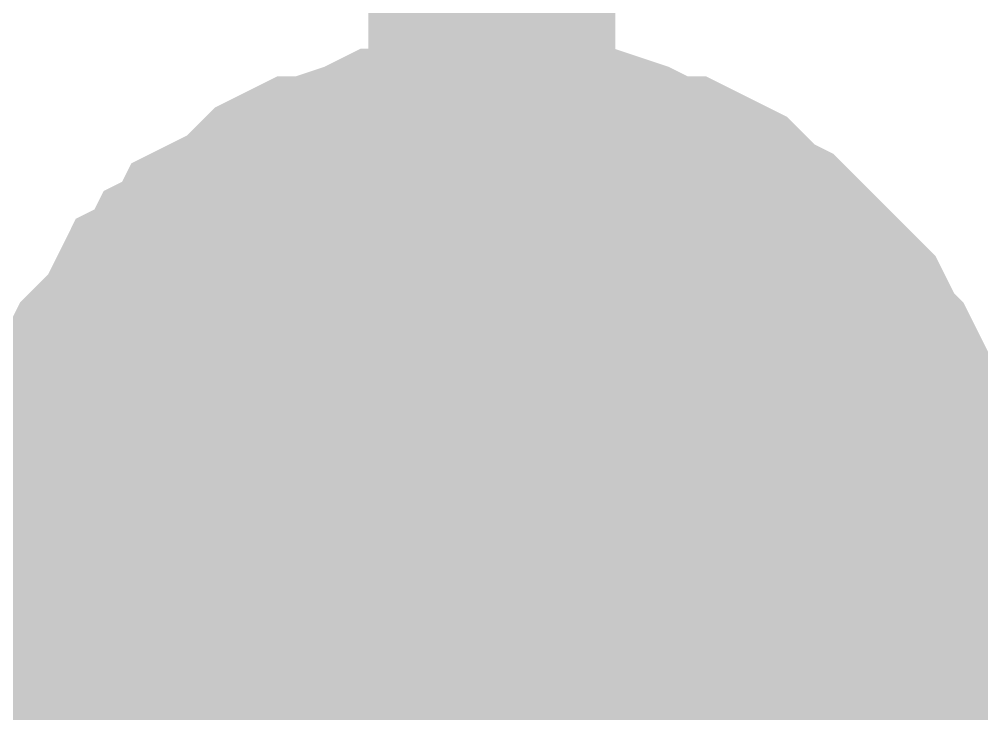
# Model space of a CAD drawing. Header units: inches. Extents: x 0 to 22.3, y 0 to 15.7.
# Drawn here: x 6.67034 to 6.71632, y 9.83569 to 9.86886 of the extents above; entities that cross this region are included whole.
import ezdxf

# ---------------------------------------------------------------- set-up
doc = ezdxf.new("R2010")
doc.units = ezdxf.units.IN
doc.header["$MEASUREMENT"] = 0
doc.layers.add('Sheet', color=255, linetype='Continuous')

msp = doc.modelspace()

# ---------------------------------------------------------------- linework, layer by layer
at = {"layer": 'Sheet'}
for points in [[(6.692917, 10.23594, 0.0118, 0.0118, 0), (6.692917, 9.842114, 0.0118, 0.0118, 0), (7.086775, 9.842114, 0.0118, 0.0118, 0), (7.086775, 10.23594, 0.0118, 0.0118, 0)], [(6.673026, 9.842114, 0.0118, 0.0118, 0), (6.673026, 9.842998, 0.0118, 0.0118, 0), (6.673026, 9.844324, 0.0118, 0.0118, 0), (6.673468, 9.845208, 0.0118, 0.0118, 0), (6.673468, 9.846092, 0.0118, 0.0118, 0), (6.673468, 9.846976, 0.0118, 0.0118, 0), (6.67391, 9.84786, 0.0118, 0.0118, 0), (6.674352, 9.849186, 0.0118, 0.0118, 0), (6.674794, 9.85007, 0.0118, 0.0118, 0), (6.674794, 9.850954, 0.0118, 0.0118, 0), (6.675236, 9.851838, 0.0118, 0.0118, 0), (6.675678, 9.85228, 0.0118, 0.0118, 0), (6.676562, 9.853164, 0.0118, 0.0118, 0), (6.677004, 9.854048, 0.0118, 0.0118, 0), (6.677446, 9.854932, 0.0118, 0.0118, 0), (6.67833, 9.855374, 0.0118, 0.0118, 0), (6.678772, 9.856258, 0.0118, 0.0118, 0), (6.679656, 9.8567, 0.0118, 0.0118, 0), (6.680098, 9.857584, 0.0118, 0.0118, 0), (6.680982, 9.858026, 0.0118, 0.0118, 0), (6.681866, 9.858468, 0.0118, 0.0118, 0), (6.682751, 9.859352, 0.0118, 0.0118, 0), (6.683193, 9.859794, 0.0118, 0.0118, 0), (6.684077, 9.860236, 0.0118, 0.0118, 0), (6.684961, 9.860236, 0.0118, 0.0118, 0), (6.685845, 9.860678, 0.0118, 0.0118, 0), (6.687171, 9.86112, 0.0118, 0.0118, 0), (6.688055, 9.861562, 0.0118, 0.0118, 0), (6.688939, 9.861562, 0.0118, 0.0118, 0), (6.689823, 9.861562, 0.0118, 0.0118, 0), (6.690707, 9.862005, 0.0118, 0.0118, 0), (6.692033, 9.862005, 0.0118, 0.0118, 0), (6.692917, 9.862005, 0.0118, 0.0118, 0)], [(6.673026, 9.842114, 0.0118, 0.0118, 0), (6.673026, 9.842998, 0.0118, 0.0118, 0), (6.673026, 9.844324, 0.0118, 0.0118, 0), (6.673468, 9.845208, 0.0118, 0.0118, 0), (6.673468, 9.846092, 0.0118, 0.0118, 0), (6.673468, 9.846976, 0.0118, 0.0118, 0), (6.67391, 9.84786, 0.0118, 0.0118, 0), (6.674352, 9.849186, 0.0118, 0.0118, 0), (6.674794, 9.85007, 0.0118, 0.0118, 0), (6.674794, 9.850954, 0.0118, 0.0118, 0), (6.675236, 9.851838, 0.0118, 0.0118, 0), (6.675678, 9.85228, 0.0118, 0.0118, 0), (6.676562, 9.853164, 0.0118, 0.0118, 0), (6.677004, 9.854048, 0.0118, 0.0118, 0), (6.677446, 9.854932, 0.0118, 0.0118, 0), (6.67833, 9.855374, 0.0118, 0.0118, 0), (6.678772, 9.856258, 0.0118, 0.0118, 0), (6.679656, 9.8567, 0.0118, 0.0118, 0), (6.680098, 9.857584, 0.0118, 0.0118, 0), (6.680982, 9.858026, 0.0118, 0.0118, 0), (6.681866, 9.858468, 0.0118, 0.0118, 0), (6.682751, 9.859352, 0.0118, 0.0118, 0), (6.683193, 9.859794, 0.0118, 0.0118, 0), (6.684077, 9.860236, 0.0118, 0.0118, 0), (6.684961, 9.860236, 0.0118, 0.0118, 0), (6.685845, 9.860678, 0.0118, 0.0118, 0), (6.687171, 9.86112, 0.0118, 0.0118, 0), (6.688055, 9.861562, 0.0118, 0.0118, 0), (6.688939, 9.861562, 0.0118, 0.0118, 0), (6.689823, 9.861562, 0.0118, 0.0118, 0), (6.690707, 9.862005, 0.0118, 0.0118, 0), (6.692033, 9.862005, 0.0118, 0.0118, 0), (6.692917, 9.862005, 0.0118, 0.0118, 0)], [(6.673026, 9.842114, 0.0118, 0.0118, 0), (6.673026, 9.842998, 0.0118, 0.0118, 0), (6.673026, 9.844324, 0.0118, 0.0118, 0), (6.673468, 9.845208, 0.0118, 0.0118, 0), (6.673468, 9.846092, 0.0118, 0.0118, 0), (6.673468, 9.846976, 0.0118, 0.0118, 0), (6.67391, 9.84786, 0.0118, 0.0118, 0), (6.674352, 9.849186, 0.0118, 0.0118, 0), (6.674794, 9.85007, 0.0118, 0.0118, 0), (6.674794, 9.850954, 0.0118, 0.0118, 0), (6.675236, 9.851838, 0.0118, 0.0118, 0), (6.675678, 9.85228, 0.0118, 0.0118, 0), (6.676562, 9.853164, 0.0118, 0.0118, 0), (6.677004, 9.854048, 0.0118, 0.0118, 0), (6.677446, 9.854932, 0.0118, 0.0118, 0), (6.67833, 9.855374, 0.0118, 0.0118, 0), (6.678772, 9.856258, 0.0118, 0.0118, 0), (6.679656, 9.8567, 0.0118, 0.0118, 0), (6.680098, 9.857584, 0.0118, 0.0118, 0), (6.680982, 9.858026, 0.0118, 0.0118, 0), (6.681866, 9.858468, 0.0118, 0.0118, 0), (6.682751, 9.859352, 0.0118, 0.0118, 0), (6.683193, 9.859794, 0.0118, 0.0118, 0), (6.684077, 9.860236, 0.0118, 0.0118, 0), (6.684961, 9.860236, 0.0118, 0.0118, 0), (6.685845, 9.860678, 0.0118, 0.0118, 0), (6.687171, 9.86112, 0.0118, 0.0118, 0), (6.688055, 9.861562, 0.0118, 0.0118, 0), (6.688939, 9.861562, 0.0118, 0.0118, 0), (6.689823, 9.861562, 0.0118, 0.0118, 0), (6.690707, 9.862005, 0.0118, 0.0118, 0), (6.692033, 9.862005, 0.0118, 0.0118, 0), (6.692917, 9.862005, 0.0118, 0.0118, 0)], [(6.673026, 9.842114, 0.0118, 0.0118, 0), (6.673026, 9.842998, 0.0118, 0.0118, 0), (6.673026, 9.844324, 0.0118, 0.0118, 0), (6.673468, 9.845208, 0.0118, 0.0118, 0), (6.673468, 9.846092, 0.0118, 0.0118, 0), (6.673468, 9.846976, 0.0118, 0.0118, 0), (6.67391, 9.84786, 0.0118, 0.0118, 0), (6.674352, 9.849186, 0.0118, 0.0118, 0), (6.674794, 9.85007, 0.0118, 0.0118, 0), (6.674794, 9.850954, 0.0118, 0.0118, 0), (6.675236, 9.851838, 0.0118, 0.0118, 0), (6.675678, 9.85228, 0.0118, 0.0118, 0), (6.676562, 9.853164, 0.0118, 0.0118, 0), (6.677004, 9.854048, 0.0118, 0.0118, 0), (6.677446, 9.854932, 0.0118, 0.0118, 0), (6.67833, 9.855374, 0.0118, 0.0118, 0), (6.678772, 9.856258, 0.0118, 0.0118, 0), (6.679656, 9.8567, 0.0118, 0.0118, 0), (6.680098, 9.857584, 0.0118, 0.0118, 0), (6.680982, 9.858026, 0.0118, 0.0118, 0), (6.681866, 9.858468, 0.0118, 0.0118, 0), (6.682751, 9.859352, 0.0118, 0.0118, 0), (6.683193, 9.859794, 0.0118, 0.0118, 0), (6.684077, 9.860236, 0.0118, 0.0118, 0), (6.684961, 9.860236, 0.0118, 0.0118, 0), (6.685845, 9.860678, 0.0118, 0.0118, 0), (6.687171, 9.86112, 0.0118, 0.0118, 0), (6.688055, 9.861562, 0.0118, 0.0118, 0), (6.688939, 9.861562, 0.0118, 0.0118, 0), (6.689823, 9.861562, 0.0118, 0.0118, 0), (6.690707, 9.862005, 0.0118, 0.0118, 0), (6.692033, 9.862005, 0.0118, 0.0118, 0), (6.692917, 9.862005, 0.0118, 0.0118, 0)], [(6.692917, 9.862005, 0.0118, 0.0118, 0), (6.692917, 9.862005, 0.0118, 0.0118, 0)], [(6.692917, 9.862005, 0.0118, 0.0118, 0), (6.693802, 9.862005, 0.0118, 0.0118, 0), (6.695128, 9.862005, 0.0118, 0.0118, 0), (6.696012, 9.861562, 0.0118, 0.0118, 0), (6.696896, 9.861562, 0.0118, 0.0118, 0), (6.69778, 9.861562, 0.0118, 0.0118, 0), (6.699106, 9.86112, 0.0118, 0.0118, 0), (6.69999, 9.860678, 0.0118, 0.0118, 0), (6.700874, 9.860236, 0.0118, 0.0118, 0), (6.701758, 9.860236, 0.0118, 0.0118, 0), (6.702642, 9.859794, 0.0118, 0.0118, 0), (6.703526, 9.859352, 0.0118, 0.0118, 0), (6.70441, 9.858468, 0.0118, 0.0118, 0), (6.704853, 9.858026, 0.0118, 0.0118, 0), (6.705737, 9.857584, 0.0118, 0.0118, 0), (6.706621, 9.8567, 0.0118, 0.0118, 0), (6.707063, 9.856258, 0.0118, 0.0118, 0), (6.707947, 9.855374, 0.0118, 0.0118, 0), (6.708389, 9.854932, 0.0118, 0.0118, 0), (6.709273, 9.854048, 0.0118, 0.0118, 0), (6.709715, 9.853164, 0.0118, 0.0118, 0), (6.710157, 9.85228, 0.0118, 0.0118, 0), (6.710599, 9.851838, 0.0118, 0.0118, 0), (6.711041, 9.850954, 0.0118, 0.0118, 0), (6.711483, 9.85007, 0.0118, 0.0118, 0), (6.711925, 9.849186, 0.0118, 0.0118, 0), (6.712367, 9.84786, 0.0118, 0.0118, 0), (6.712809, 9.846976, 0.0118, 0.0118, 0), (6.712809, 9.846092, 0.0118, 0.0118, 0), (6.712809, 9.845208, 0.0118, 0.0118, 0), (6.713251, 9.844324, 0.0118, 0.0118, 0), (6.713251, 9.842998, 0.0118, 0.0118, 0), (6.713251, 9.842114, 0.0118, 0.0118, 0)], [(6.692917, 9.862005, 0.0118, 0.0118, 0), (6.692917, 9.862005, 0.0118, 0.0118, 0)], [(6.692917, 9.862005, 0.0118, 0.0118, 0), (6.693802, 9.862005, 0.0118, 0.0118, 0), (6.695128, 9.862005, 0.0118, 0.0118, 0), (6.696012, 9.861562, 0.0118, 0.0118, 0), (6.696896, 9.861562, 0.0118, 0.0118, 0), (6.69778, 9.861562, 0.0118, 0.0118, 0), (6.699106, 9.86112, 0.0118, 0.0118, 0), (6.69999, 9.860678, 0.0118, 0.0118, 0), (6.700874, 9.860236, 0.0118, 0.0118, 0), (6.701758, 9.860236, 0.0118, 0.0118, 0), (6.702642, 9.859794, 0.0118, 0.0118, 0), (6.703526, 9.859352, 0.0118, 0.0118, 0), (6.70441, 9.858468, 0.0118, 0.0118, 0), (6.704853, 9.858026, 0.0118, 0.0118, 0), (6.705737, 9.857584, 0.0118, 0.0118, 0), (6.706621, 9.8567, 0.0118, 0.0118, 0), (6.707063, 9.856258, 0.0118, 0.0118, 0), (6.707947, 9.855374, 0.0118, 0.0118, 0), (6.708389, 9.854932, 0.0118, 0.0118, 0), (6.709273, 9.854048, 0.0118, 0.0118, 0), (6.709715, 9.853164, 0.0118, 0.0118, 0), (6.710157, 9.85228, 0.0118, 0.0118, 0), (6.710599, 9.851838, 0.0118, 0.0118, 0), (6.711041, 9.850954, 0.0118, 0.0118, 0), (6.711483, 9.85007, 0.0118, 0.0118, 0), (6.711925, 9.849186, 0.0118, 0.0118, 0), (6.712367, 9.84786, 0.0118, 0.0118, 0), (6.712809, 9.846976, 0.0118, 0.0118, 0), (6.712809, 9.846092, 0.0118, 0.0118, 0), (6.712809, 9.845208, 0.0118, 0.0118, 0), (6.713251, 9.844324, 0.0118, 0.0118, 0), (6.713251, 9.842998, 0.0118, 0.0118, 0), (6.713251, 9.842114, 0.0118, 0.0118, 0)], [(6.692917, 9.862005, 0.0118, 0.0118, 0), (6.692917, 9.862005, 0.0118, 0.0118, 0)], [(6.692917, 9.862005, 0.0118, 0.0118, 0), (6.693802, 9.862005, 0.0118, 0.0118, 0), (6.695128, 9.862005, 0.0118, 0.0118, 0), (6.696012, 9.861562, 0.0118, 0.0118, 0), (6.696896, 9.861562, 0.0118, 0.0118, 0), (6.69778, 9.861562, 0.0118, 0.0118, 0), (6.699106, 9.86112, 0.0118, 0.0118, 0), (6.69999, 9.860678, 0.0118, 0.0118, 0), (6.700874, 9.860236, 0.0118, 0.0118, 0), (6.701758, 9.860236, 0.0118, 0.0118, 0), (6.702642, 9.859794, 0.0118, 0.0118, 0), (6.703526, 9.859352, 0.0118, 0.0118, 0), (6.70441, 9.858468, 0.0118, 0.0118, 0), (6.704853, 9.858026, 0.0118, 0.0118, 0), (6.705737, 9.857584, 0.0118, 0.0118, 0), (6.706621, 9.8567, 0.0118, 0.0118, 0), (6.707063, 9.856258, 0.0118, 0.0118, 0), (6.707947, 9.855374, 0.0118, 0.0118, 0), (6.708389, 9.854932, 0.0118, 0.0118, 0), (6.709273, 9.854048, 0.0118, 0.0118, 0), (6.709715, 9.853164, 0.0118, 0.0118, 0), (6.710157, 9.85228, 0.0118, 0.0118, 0), (6.710599, 9.851838, 0.0118, 0.0118, 0), (6.711041, 9.850954, 0.0118, 0.0118, 0), (6.711483, 9.85007, 0.0118, 0.0118, 0), (6.711925, 9.849186, 0.0118, 0.0118, 0), (6.712367, 9.84786, 0.0118, 0.0118, 0), (6.712809, 9.846976, 0.0118, 0.0118, 0), (6.712809, 9.846092, 0.0118, 0.0118, 0), (6.712809, 9.845208, 0.0118, 0.0118, 0), (6.713251, 9.844324, 0.0118, 0.0118, 0), (6.713251, 9.842998, 0.0118, 0.0118, 0), (6.713251, 9.842114, 0.0118, 0.0118, 0)], [(6.692917, 9.862005, 0.0118, 0.0118, 0), (6.692917, 9.862005, 0.0118, 0.0118, 0)], [(6.692917, 9.862005, 0.0118, 0.0118, 0), (6.693802, 9.862005, 0.0118, 0.0118, 0), (6.695128, 9.862005, 0.0118, 0.0118, 0), (6.696012, 9.861562, 0.0118, 0.0118, 0), (6.696896, 9.861562, 0.0118, 0.0118, 0), (6.69778, 9.861562, 0.0118, 0.0118, 0), (6.699106, 9.86112, 0.0118, 0.0118, 0), (6.69999, 9.860678, 0.0118, 0.0118, 0), (6.700874, 9.860236, 0.0118, 0.0118, 0), (6.701758, 9.860236, 0.0118, 0.0118, 0), (6.702642, 9.859794, 0.0118, 0.0118, 0), (6.703526, 9.859352, 0.0118, 0.0118, 0), (6.70441, 9.858468, 0.0118, 0.0118, 0), (6.704853, 9.858026, 0.0118, 0.0118, 0), (6.705737, 9.857584, 0.0118, 0.0118, 0), (6.706621, 9.8567, 0.0118, 0.0118, 0), (6.707063, 9.856258, 0.0118, 0.0118, 0), (6.707947, 9.855374, 0.0118, 0.0118, 0), (6.708389, 9.854932, 0.0118, 0.0118, 0), (6.709273, 9.854048, 0.0118, 0.0118, 0), (6.709715, 9.853164, 0.0118, 0.0118, 0), (6.710157, 9.85228, 0.0118, 0.0118, 0), (6.710599, 9.851838, 0.0118, 0.0118, 0), (6.711041, 9.850954, 0.0118, 0.0118, 0), (6.711483, 9.85007, 0.0118, 0.0118, 0), (6.711925, 9.849186, 0.0118, 0.0118, 0), (6.712367, 9.84786, 0.0118, 0.0118, 0), (6.712809, 9.846976, 0.0118, 0.0118, 0), (6.712809, 9.846092, 0.0118, 0.0118, 0), (6.712809, 9.845208, 0.0118, 0.0118, 0), (6.713251, 9.844324, 0.0118, 0.0118, 0), (6.713251, 9.842998, 0.0118, 0.0118, 0), (6.713251, 9.842114, 0.0118, 0.0118, 0)], [(6.673026, 9.842114, 0.0039, 0.0039, 0), (6.673026, 9.842998, 0.0039, 0.0039, 0), (6.673026, 9.844324, 0.0039, 0.0039, 0), (6.673468, 9.845208, 0.0039, 0.0039, 0), (6.673468, 9.846092, 0.0039, 0.0039, 0), (6.673468, 9.846976, 0.0039, 0.0039, 0), (6.67391, 9.84786, 0.0039, 0.0039, 0), (6.674352, 9.849186, 0.0039, 0.0039, 0), (6.674794, 9.85007, 0.0039, 0.0039, 0), (6.674794, 9.850954, 0.0039, 0.0039, 0), (6.675236, 9.851838, 0.0039, 0.0039, 0), (6.675678, 9.85228, 0.0039, 0.0039, 0), (6.676562, 9.853164, 0.0039, 0.0039, 0), (6.677004, 9.854048, 0.0039, 0.0039, 0), (6.677446, 9.854932, 0.0039, 0.0039, 0), (6.67833, 9.855374, 0.0039, 0.0039, 0), (6.678772, 9.856258, 0.0039, 0.0039, 0), (6.679656, 9.8567, 0.0039, 0.0039, 0), (6.680098, 9.857584, 0.0039, 0.0039, 0), (6.680982, 9.858026, 0.0039, 0.0039, 0), (6.681866, 9.858468, 0.0039, 0.0039, 0), (6.682751, 9.859352, 0.0039, 0.0039, 0), (6.683193, 9.859794, 0.0039, 0.0039, 0), (6.684077, 9.860236, 0.0039, 0.0039, 0), (6.684961, 9.860236, 0.0039, 0.0039, 0), (6.685845, 9.860678, 0.0039, 0.0039, 0), (6.687171, 9.86112, 0.0039, 0.0039, 0), (6.688055, 9.861562, 0.0039, 0.0039, 0), (6.688939, 9.861562, 0.0039, 0.0039, 0), (6.689823, 9.861562, 0.0039, 0.0039, 0), (6.690707, 9.862005, 0.0039, 0.0039, 0), (6.692033, 9.862005, 0.0039, 0.0039, 0), (6.692917, 9.862005, 0.0039, 0.0039, 0)], [(6.673026, 9.842114, 0.0039, 0.0039, 0), (6.673026, 9.842998, 0.0039, 0.0039, 0), (6.673026, 9.844324, 0.0039, 0.0039, 0), (6.673468, 9.845208, 0.0039, 0.0039, 0), (6.673468, 9.846092, 0.0039, 0.0039, 0), (6.673468, 9.846976, 0.0039, 0.0039, 0), (6.67391, 9.84786, 0.0039, 0.0039, 0), (6.674352, 9.849186, 0.0039, 0.0039, 0), (6.674794, 9.85007, 0.0039, 0.0039, 0), (6.674794, 9.850954, 0.0039, 0.0039, 0), (6.675236, 9.851838, 0.0039, 0.0039, 0), (6.675678, 9.85228, 0.0039, 0.0039, 0), (6.676562, 9.853164, 0.0039, 0.0039, 0), (6.677004, 9.854048, 0.0039, 0.0039, 0), (6.677446, 9.854932, 0.0039, 0.0039, 0), (6.67833, 9.855374, 0.0039, 0.0039, 0), (6.678772, 9.856258, 0.0039, 0.0039, 0), (6.679656, 9.8567, 0.0039, 0.0039, 0), (6.680098, 9.857584, 0.0039, 0.0039, 0), (6.680982, 9.858026, 0.0039, 0.0039, 0), (6.681866, 9.858468, 0.0039, 0.0039, 0), (6.682751, 9.859352, 0.0039, 0.0039, 0), (6.683193, 9.859794, 0.0039, 0.0039, 0), (6.684077, 9.860236, 0.0039, 0.0039, 0), (6.684961, 9.860236, 0.0039, 0.0039, 0), (6.685845, 9.860678, 0.0039, 0.0039, 0), (6.687171, 9.86112, 0.0039, 0.0039, 0), (6.688055, 9.861562, 0.0039, 0.0039, 0), (6.688939, 9.861562, 0.0039, 0.0039, 0), (6.689823, 9.861562, 0.0039, 0.0039, 0), (6.690707, 9.862005, 0.0039, 0.0039, 0), (6.692033, 9.862005, 0.0039, 0.0039, 0), (6.692917, 9.862005, 0.0039, 0.0039, 0)], [(6.673026, 9.842114, 0.0039, 0.0039, 0), (6.673026, 9.842998, 0.0039, 0.0039, 0), (6.673026, 9.844324, 0.0039, 0.0039, 0), (6.673468, 9.845208, 0.0039, 0.0039, 0), (6.673468, 9.846092, 0.0039, 0.0039, 0), (6.673468, 9.846976, 0.0039, 0.0039, 0), (6.67391, 9.84786, 0.0039, 0.0039, 0), (6.674352, 9.849186, 0.0039, 0.0039, 0), (6.674794, 9.85007, 0.0039, 0.0039, 0), (6.674794, 9.850954, 0.0039, 0.0039, 0), (6.675236, 9.851838, 0.0039, 0.0039, 0), (6.675678, 9.85228, 0.0039, 0.0039, 0), (6.676562, 9.853164, 0.0039, 0.0039, 0), (6.677004, 9.854048, 0.0039, 0.0039, 0), (6.677446, 9.854932, 0.0039, 0.0039, 0), (6.67833, 9.855374, 0.0039, 0.0039, 0), (6.678772, 9.856258, 0.0039, 0.0039, 0), (6.679656, 9.8567, 0.0039, 0.0039, 0), (6.680098, 9.857584, 0.0039, 0.0039, 0), (6.680982, 9.858026, 0.0039, 0.0039, 0), (6.681866, 9.858468, 0.0039, 0.0039, 0), (6.682751, 9.859352, 0.0039, 0.0039, 0), (6.683193, 9.859794, 0.0039, 0.0039, 0), (6.684077, 9.860236, 0.0039, 0.0039, 0), (6.684961, 9.860236, 0.0039, 0.0039, 0), (6.685845, 9.860678, 0.0039, 0.0039, 0), (6.687171, 9.86112, 0.0039, 0.0039, 0), (6.688055, 9.861562, 0.0039, 0.0039, 0), (6.688939, 9.861562, 0.0039, 0.0039, 0), (6.689823, 9.861562, 0.0039, 0.0039, 0), (6.690707, 9.862005, 0.0039, 0.0039, 0), (6.692033, 9.862005, 0.0039, 0.0039, 0), (6.692917, 9.862005, 0.0039, 0.0039, 0)], [(6.673026, 9.842114, 0.0039, 0.0039, 0), (6.673026, 9.842998, 0.0039, 0.0039, 0), (6.673026, 9.844324, 0.0039, 0.0039, 0), (6.673468, 9.845208, 0.0039, 0.0039, 0), (6.673468, 9.846092, 0.0039, 0.0039, 0), (6.673468, 9.846976, 0.0039, 0.0039, 0), (6.67391, 9.84786, 0.0039, 0.0039, 0), (6.674352, 9.849186, 0.0039, 0.0039, 0), (6.674794, 9.85007, 0.0039, 0.0039, 0), (6.674794, 9.850954, 0.0039, 0.0039, 0), (6.675236, 9.851838, 0.0039, 0.0039, 0), (6.675678, 9.85228, 0.0039, 0.0039, 0), (6.676562, 9.853164, 0.0039, 0.0039, 0), (6.677004, 9.854048, 0.0039, 0.0039, 0), (6.677446, 9.854932, 0.0039, 0.0039, 0), (6.67833, 9.855374, 0.0039, 0.0039, 0), (6.678772, 9.856258, 0.0039, 0.0039, 0), (6.679656, 9.8567, 0.0039, 0.0039, 0), (6.680098, 9.857584, 0.0039, 0.0039, 0), (6.680982, 9.858026, 0.0039, 0.0039, 0), (6.681866, 9.858468, 0.0039, 0.0039, 0), (6.682751, 9.859352, 0.0039, 0.0039, 0), (6.683193, 9.859794, 0.0039, 0.0039, 0), (6.684077, 9.860236, 0.0039, 0.0039, 0), (6.684961, 9.860236, 0.0039, 0.0039, 0), (6.685845, 9.860678, 0.0039, 0.0039, 0), (6.687171, 9.86112, 0.0039, 0.0039, 0), (6.688055, 9.861562, 0.0039, 0.0039, 0), (6.688939, 9.861562, 0.0039, 0.0039, 0), (6.689823, 9.861562, 0.0039, 0.0039, 0), (6.690707, 9.862005, 0.0039, 0.0039, 0), (6.692033, 9.862005, 0.0039, 0.0039, 0), (6.692917, 9.862005, 0.0039, 0.0039, 0)], [(6.692917, 9.862005, 0.0039, 0.0039, 0), (6.692917, 9.862005, 0.0039, 0.0039, 0)], [(6.692917, 9.862005, 0.0039, 0.0039, 0), (6.693802, 9.862005, 0.0039, 0.0039, 0), (6.695128, 9.862005, 0.0039, 0.0039, 0), (6.696012, 9.861562, 0.0039, 0.0039, 0), (6.696896, 9.861562, 0.0039, 0.0039, 0), (6.69778, 9.861562, 0.0039, 0.0039, 0), (6.699106, 9.86112, 0.0039, 0.0039, 0), (6.69999, 9.860678, 0.0039, 0.0039, 0), (6.700874, 9.860236, 0.0039, 0.0039, 0), (6.701758, 9.860236, 0.0039, 0.0039, 0), (6.702642, 9.859794, 0.0039, 0.0039, 0), (6.703526, 9.859352, 0.0039, 0.0039, 0), (6.70441, 9.858468, 0.0039, 0.0039, 0), (6.704853, 9.858026, 0.0039, 0.0039, 0), (6.705737, 9.857584, 0.0039, 0.0039, 0), (6.706621, 9.8567, 0.0039, 0.0039, 0), (6.707063, 9.856258, 0.0039, 0.0039, 0), (6.707947, 9.855374, 0.0039, 0.0039, 0), (6.708389, 9.854932, 0.0039, 0.0039, 0), (6.709273, 9.854048, 0.0039, 0.0039, 0), (6.709715, 9.853164, 0.0039, 0.0039, 0), (6.710157, 9.85228, 0.0039, 0.0039, 0), (6.710599, 9.851838, 0.0039, 0.0039, 0), (6.711041, 9.850954, 0.0039, 0.0039, 0), (6.711483, 9.85007, 0.0039, 0.0039, 0), (6.711925, 9.849186, 0.0039, 0.0039, 0), (6.712367, 9.84786, 0.0039, 0.0039, 0), (6.712809, 9.846976, 0.0039, 0.0039, 0), (6.712809, 9.846092, 0.0039, 0.0039, 0), (6.712809, 9.845208, 0.0039, 0.0039, 0), (6.713251, 9.844324, 0.0039, 0.0039, 0), (6.713251, 9.842998, 0.0039, 0.0039, 0), (6.713251, 9.842114, 0.0039, 0.0039, 0)], [(6.692917, 9.862005, 0.0039, 0.0039, 0), (6.692917, 9.862005, 0.0039, 0.0039, 0)], [(6.692917, 9.862005, 0.0039, 0.0039, 0), (6.693802, 9.862005, 0.0039, 0.0039, 0), (6.695128, 9.862005, 0.0039, 0.0039, 0), (6.696012, 9.861562, 0.0039, 0.0039, 0), (6.696896, 9.861562, 0.0039, 0.0039, 0), (6.69778, 9.861562, 0.0039, 0.0039, 0), (6.699106, 9.86112, 0.0039, 0.0039, 0), (6.69999, 9.860678, 0.0039, 0.0039, 0), (6.700874, 9.860236, 0.0039, 0.0039, 0), (6.701758, 9.860236, 0.0039, 0.0039, 0), (6.702642, 9.859794, 0.0039, 0.0039, 0), (6.703526, 9.859352, 0.0039, 0.0039, 0), (6.70441, 9.858468, 0.0039, 0.0039, 0), (6.704853, 9.858026, 0.0039, 0.0039, 0), (6.705737, 9.857584, 0.0039, 0.0039, 0), (6.706621, 9.8567, 0.0039, 0.0039, 0), (6.707063, 9.856258, 0.0039, 0.0039, 0), (6.707947, 9.855374, 0.0039, 0.0039, 0), (6.708389, 9.854932, 0.0039, 0.0039, 0), (6.709273, 9.854048, 0.0039, 0.0039, 0), (6.709715, 9.853164, 0.0039, 0.0039, 0), (6.710157, 9.85228, 0.0039, 0.0039, 0), (6.710599, 9.851838, 0.0039, 0.0039, 0), (6.711041, 9.850954, 0.0039, 0.0039, 0), (6.711483, 9.85007, 0.0039, 0.0039, 0), (6.711925, 9.849186, 0.0039, 0.0039, 0), (6.712367, 9.84786, 0.0039, 0.0039, 0), (6.712809, 9.846976, 0.0039, 0.0039, 0), (6.712809, 9.846092, 0.0039, 0.0039, 0), (6.712809, 9.845208, 0.0039, 0.0039, 0), (6.713251, 9.844324, 0.0039, 0.0039, 0), (6.713251, 9.842998, 0.0039, 0.0039, 0), (6.713251, 9.842114, 0.0039, 0.0039, 0)], [(6.692917, 9.862005, 0.0039, 0.0039, 0), (6.692917, 9.862005, 0.0039, 0.0039, 0)], [(6.692917, 9.862005, 0.0039, 0.0039, 0), (6.693802, 9.862005, 0.0039, 0.0039, 0), (6.695128, 9.862005, 0.0039, 0.0039, 0), (6.696012, 9.861562, 0.0039, 0.0039, 0), (6.696896, 9.861562, 0.0039, 0.0039, 0), (6.69778, 9.861562, 0.0039, 0.0039, 0), (6.699106, 9.86112, 0.0039, 0.0039, 0), (6.69999, 9.860678, 0.0039, 0.0039, 0), (6.700874, 9.860236, 0.0039, 0.0039, 0), (6.701758, 9.860236, 0.0039, 0.0039, 0), (6.702642, 9.859794, 0.0039, 0.0039, 0), (6.703526, 9.859352, 0.0039, 0.0039, 0), (6.70441, 9.858468, 0.0039, 0.0039, 0), (6.704853, 9.858026, 0.0039, 0.0039, 0), (6.705737, 9.857584, 0.0039, 0.0039, 0), (6.706621, 9.8567, 0.0039, 0.0039, 0), (6.707063, 9.856258, 0.0039, 0.0039, 0), (6.707947, 9.855374, 0.0039, 0.0039, 0), (6.708389, 9.854932, 0.0039, 0.0039, 0), (6.709273, 9.854048, 0.0039, 0.0039, 0), (6.709715, 9.853164, 0.0039, 0.0039, 0), (6.710157, 9.85228, 0.0039, 0.0039, 0), (6.710599, 9.851838, 0.0039, 0.0039, 0), (6.711041, 9.850954, 0.0039, 0.0039, 0), (6.711483, 9.85007, 0.0039, 0.0039, 0), (6.711925, 9.849186, 0.0039, 0.0039, 0), (6.712367, 9.84786, 0.0039, 0.0039, 0), (6.712809, 9.846976, 0.0039, 0.0039, 0), (6.712809, 9.846092, 0.0039, 0.0039, 0), (6.712809, 9.845208, 0.0039, 0.0039, 0), (6.713251, 9.844324, 0.0039, 0.0039, 0), (6.713251, 9.842998, 0.0039, 0.0039, 0), (6.713251, 9.842114, 0.0039, 0.0039, 0)], [(6.692917, 9.862005, 0.0039, 0.0039, 0), (6.692917, 9.862005, 0.0039, 0.0039, 0)], [(6.692917, 9.862005, 0.0039, 0.0039, 0), (6.693802, 9.862005, 0.0039, 0.0039, 0), (6.695128, 9.862005, 0.0039, 0.0039, 0), (6.696012, 9.861562, 0.0039, 0.0039, 0), (6.696896, 9.861562, 0.0039, 0.0039, 0), (6.69778, 9.861562, 0.0039, 0.0039, 0), (6.699106, 9.86112, 0.0039, 0.0039, 0), (6.69999, 9.860678, 0.0039, 0.0039, 0), (6.700874, 9.860236, 0.0039, 0.0039, 0), (6.701758, 9.860236, 0.0039, 0.0039, 0), (6.702642, 9.859794, 0.0039, 0.0039, 0), (6.703526, 9.859352, 0.0039, 0.0039, 0), (6.70441, 9.858468, 0.0039, 0.0039, 0), (6.704853, 9.858026, 0.0039, 0.0039, 0), (6.705737, 9.857584, 0.0039, 0.0039, 0), (6.706621, 9.8567, 0.0039, 0.0039, 0), (6.707063, 9.856258, 0.0039, 0.0039, 0), (6.707947, 9.855374, 0.0039, 0.0039, 0), (6.708389, 9.854932, 0.0039, 0.0039, 0), (6.709273, 9.854048, 0.0039, 0.0039, 0), (6.709715, 9.853164, 0.0039, 0.0039, 0), (6.710157, 9.85228, 0.0039, 0.0039, 0), (6.710599, 9.851838, 0.0039, 0.0039, 0), (6.711041, 9.850954, 0.0039, 0.0039, 0), (6.711483, 9.85007, 0.0039, 0.0039, 0), (6.711925, 9.849186, 0.0039, 0.0039, 0), (6.712367, 9.84786, 0.0039, 0.0039, 0), (6.712809, 9.846976, 0.0039, 0.0039, 0), (6.712809, 9.846092, 0.0039, 0.0039, 0), (6.712809, 9.845208, 0.0039, 0.0039, 0), (6.713251, 9.844324, 0.0039, 0.0039, 0), (6.713251, 9.842998, 0.0039, 0.0039, 0), (6.713251, 9.842114, 0.0039, 0.0039, 0)], [(6.692917, 9.842114, 0.0118, 0.0118, 0), (6.299502, 9.842114, 0.0118, 0.0118, 0)], [(6.677446, 9.829296, 0.0118, 0.0118, 0), (6.677004, 9.83018, 0.0118, 0.0118, 0), (6.676562, 9.831064, 0.0118, 0.0118, 0), (6.675678, 9.831948, 0.0118, 0.0118, 0), (6.675236, 9.83239, 0.0118, 0.0118, 0), (6.674794, 9.833274, 0.0118, 0.0118, 0), (6.674794, 9.834158, 0.0118, 0.0118, 0), (6.674352, 9.835042, 0.0118, 0.0118, 0), (6.67391, 9.836368, 0.0118, 0.0118, 0), (6.673468, 9.837252, 0.0118, 0.0118, 0), (6.673468, 9.838136, 0.0118, 0.0118, 0), (6.673468, 9.83902, 0.0118, 0.0118, 0), (6.673026, 9.839904, 0.0118, 0.0118, 0), (6.673026, 9.84123, 0.0118, 0.0118, 0), (6.673026, 9.842114, 0.0118, 0.0118, 0)], [(6.673026, 9.842114, 0.0118, 0.0118, 0), (6.673026, 9.842114, 0.0118, 0.0118, 0)], [(6.677446, 9.829296, 0.0118, 0.0118, 0), (6.677004, 9.83018, 0.0118, 0.0118, 0), (6.676562, 9.831064, 0.0118, 0.0118, 0), (6.675678, 9.831948, 0.0118, 0.0118, 0), (6.675236, 9.83239, 0.0118, 0.0118, 0), (6.674794, 9.833274, 0.0118, 0.0118, 0), (6.674794, 9.834158, 0.0118, 0.0118, 0), (6.674352, 9.835042, 0.0118, 0.0118, 0), (6.67391, 9.836368, 0.0118, 0.0118, 0), (6.673468, 9.837252, 0.0118, 0.0118, 0), (6.673468, 9.838136, 0.0118, 0.0118, 0), (6.673468, 9.83902, 0.0118, 0.0118, 0), (6.673026, 9.839904, 0.0118, 0.0118, 0), (6.673026, 9.84123, 0.0118, 0.0118, 0), (6.673026, 9.842114, 0.0118, 0.0118, 0)], [(6.673026, 9.842114, 0.0118, 0.0118, 0), (6.673026, 9.842114, 0.0118, 0.0118, 0)], [(6.677446, 9.829296, 0.0118, 0.0118, 0), (6.677004, 9.83018, 0.0118, 0.0118, 0), (6.676562, 9.831064, 0.0118, 0.0118, 0), (6.675678, 9.831948, 0.0118, 0.0118, 0), (6.675236, 9.83239, 0.0118, 0.0118, 0), (6.674794, 9.833274, 0.0118, 0.0118, 0), (6.674794, 9.834158, 0.0118, 0.0118, 0), (6.674352, 9.835042, 0.0118, 0.0118, 0), (6.67391, 9.836368, 0.0118, 0.0118, 0), (6.673468, 9.837252, 0.0118, 0.0118, 0), (6.673468, 9.838136, 0.0118, 0.0118, 0), (6.673468, 9.83902, 0.0118, 0.0118, 0), (6.673026, 9.839904, 0.0118, 0.0118, 0), (6.673026, 9.84123, 0.0118, 0.0118, 0), (6.673026, 9.842114, 0.0118, 0.0118, 0)], [(6.673026, 9.842114, 0.0118, 0.0118, 0), (6.673026, 9.842114, 0.0118, 0.0118, 0)], [(6.677446, 9.829296, 0.0118, 0.0118, 0), (6.677004, 9.83018, 0.0118, 0.0118, 0), (6.676562, 9.831064, 0.0118, 0.0118, 0), (6.675678, 9.831948, 0.0118, 0.0118, 0), (6.675236, 9.83239, 0.0118, 0.0118, 0), (6.674794, 9.833274, 0.0118, 0.0118, 0), (6.674794, 9.834158, 0.0118, 0.0118, 0), (6.674352, 9.835042, 0.0118, 0.0118, 0), (6.67391, 9.836368, 0.0118, 0.0118, 0), (6.673468, 9.837252, 0.0118, 0.0118, 0), (6.673468, 9.838136, 0.0118, 0.0118, 0), (6.673468, 9.83902, 0.0118, 0.0118, 0), (6.673026, 9.839904, 0.0118, 0.0118, 0), (6.673026, 9.84123, 0.0118, 0.0118, 0), (6.673026, 9.842114, 0.0118, 0.0118, 0)], [(6.673026, 9.842114, 0.0118, 0.0118, 0), (6.673026, 9.842114, 0.0118, 0.0118, 0)], [(6.713251, 9.842114, 0.0118, 0.0118, 0), (6.713251, 9.84123, 0.0118, 0.0118, 0), (6.713251, 9.839904, 0.0118, 0.0118, 0), (6.712809, 9.83902, 0.0118, 0.0118, 0), (6.712809, 9.838136, 0.0118, 0.0118, 0), (6.712809, 9.837252, 0.0118, 0.0118, 0), (6.712367, 9.836368, 0.0118, 0.0118, 0), (6.711925, 9.835042, 0.0118, 0.0118, 0), (6.711483, 9.834158, 0.0118, 0.0118, 0), (6.711041, 9.833274, 0.0118, 0.0118, 0), (6.710599, 9.83239, 0.0118, 0.0118, 0), (6.710157, 9.831948, 0.0118, 0.0118, 0), (6.709715, 9.831064, 0.0118, 0.0118, 0), (6.709273, 9.83018, 0.0118, 0.0118, 0), (6.708389, 9.829296, 0.0118, 0.0118, 0)], [(6.713251, 9.842114, 0.0118, 0.0118, 0), (6.713251, 9.84123, 0.0118, 0.0118, 0), (6.713251, 9.839904, 0.0118, 0.0118, 0), (6.712809, 9.83902, 0.0118, 0.0118, 0), (6.712809, 9.838136, 0.0118, 0.0118, 0), (6.712809, 9.837252, 0.0118, 0.0118, 0), (6.712367, 9.836368, 0.0118, 0.0118, 0), (6.711925, 9.835042, 0.0118, 0.0118, 0), (6.711483, 9.834158, 0.0118, 0.0118, 0), (6.711041, 9.833274, 0.0118, 0.0118, 0), (6.710599, 9.83239, 0.0118, 0.0118, 0), (6.710157, 9.831948, 0.0118, 0.0118, 0), (6.709715, 9.831064, 0.0118, 0.0118, 0), (6.709273, 9.83018, 0.0118, 0.0118, 0), (6.708389, 9.829296, 0.0118, 0.0118, 0)], [(6.713251, 9.842114, 0.0118, 0.0118, 0), (6.713251, 9.84123, 0.0118, 0.0118, 0), (6.713251, 9.839904, 0.0118, 0.0118, 0), (6.712809, 9.83902, 0.0118, 0.0118, 0), (6.712809, 9.838136, 0.0118, 0.0118, 0), (6.712809, 9.837252, 0.0118, 0.0118, 0), (6.712367, 9.836368, 0.0118, 0.0118, 0), (6.711925, 9.835042, 0.0118, 0.0118, 0), (6.711483, 9.834158, 0.0118, 0.0118, 0), (6.711041, 9.833274, 0.0118, 0.0118, 0), (6.710599, 9.83239, 0.0118, 0.0118, 0), (6.710157, 9.831948, 0.0118, 0.0118, 0), (6.709715, 9.831064, 0.0118, 0.0118, 0), (6.709273, 9.83018, 0.0118, 0.0118, 0), (6.708389, 9.829296, 0.0118, 0.0118, 0)], [(6.713251, 9.842114, 0.0118, 0.0118, 0), (6.713251, 9.84123, 0.0118, 0.0118, 0), (6.713251, 9.839904, 0.0118, 0.0118, 0), (6.712809, 9.83902, 0.0118, 0.0118, 0), (6.712809, 9.838136, 0.0118, 0.0118, 0), (6.712809, 9.837252, 0.0118, 0.0118, 0), (6.712367, 9.836368, 0.0118, 0.0118, 0), (6.711925, 9.835042, 0.0118, 0.0118, 0), (6.711483, 9.834158, 0.0118, 0.0118, 0), (6.711041, 9.833274, 0.0118, 0.0118, 0), (6.710599, 9.83239, 0.0118, 0.0118, 0), (6.710157, 9.831948, 0.0118, 0.0118, 0), (6.709715, 9.831064, 0.0118, 0.0118, 0), (6.709273, 9.83018, 0.0118, 0.0118, 0), (6.708389, 9.829296, 0.0118, 0.0118, 0)], [(6.713251, 9.842114, 0.0118, 0.0118, 0), (6.713251, 9.842114, 0.0118, 0.0118, 0), (6.713251, 9.842114, 0.0118, 0.0118, 0), (6.713251, 9.842114, 0.0118, 0.0118, 0), (6.713251, 9.842114, 0.0118, 0.0118, 0), (6.713251, 9.842114, 0.0118, 0.0118, 0), (6.713251, 9.842114, 0.0118, 0.0118, 0), (6.713251, 9.842114, 0.0118, 0.0118, 0), (6.713251, 9.842114, 0.0118, 0.0118, 0), (6.713251, 9.842114, 0.0118, 0.0118, 0), (6.713251, 9.842114, 0.0118, 0.0118, 0), (6.713251, 9.842114, 0.0118, 0.0118, 0), (6.713251, 9.842114, 0.0118, 0.0118, 0), (6.713251, 9.842114, 0.0118, 0.0118, 0), (6.713251, 9.842114, 0.0118, 0.0118, 0), (6.713251, 9.842114, 0.0118, 0.0118, 0), (6.713251, 9.842114, 0.0118, 0.0118, 0), (6.713251, 9.842114, 0.0118, 0.0118, 0), (6.713251, 9.842114, 0.0118, 0.0118, 0), (6.713251, 9.842114, 0.0118, 0.0118, 0), (6.713251, 9.842114, 0.0118, 0.0118, 0), (6.713251, 9.842114, 0.0118, 0.0118, 0), (6.713251, 9.842114, 0.0118, 0.0118, 0), (6.713251, 9.842114, 0.0118, 0.0118, 0), (6.713251, 9.842114, 0.0118, 0.0118, 0), (6.713251, 9.842114, 0.0118, 0.0118, 0), (6.713251, 9.842114, 0.0118, 0.0118, 0), (6.713251, 9.842114, 0.0118, 0.0118, 0), (6.713251, 9.842114, 0.0118, 0.0118, 0), (6.713251, 9.842114, 0.0118, 0.0118, 0), (6.713251, 9.842114, 0.0118, 0.0118, 0), (6.713251, 9.842114, 0.0118, 0.0118, 0), (6.713251, 9.842114, 0.0118, 0.0118, 0)], [(6.713251, 9.842114, 0.0118, 0.0118, 0), (6.713251, 9.842114, 0.0118, 0.0118, 0)], [(6.713251, 9.842114, 0.0118, 0.0118, 0), (6.713251, 9.842114, 0.0118, 0.0118, 0), (6.713251, 9.842114, 0.0118, 0.0118, 0), (6.713251, 9.842114, 0.0118, 0.0118, 0), (6.713251, 9.842114, 0.0118, 0.0118, 0), (6.713251, 9.842114, 0.0118, 0.0118, 0), (6.713251, 9.842114, 0.0118, 0.0118, 0), (6.713251, 9.842114, 0.0118, 0.0118, 0), (6.713251, 9.842114, 0.0118, 0.0118, 0), (6.713251, 9.842114, 0.0118, 0.0118, 0), (6.713251, 9.842114, 0.0118, 0.0118, 0), (6.713251, 9.842114, 0.0118, 0.0118, 0), (6.713251, 9.842114, 0.0118, 0.0118, 0), (6.713251, 9.842114, 0.0118, 0.0118, 0), (6.713251, 9.842114, 0.0118, 0.0118, 0), (6.713251, 9.842114, 0.0118, 0.0118, 0), (6.713251, 9.842114, 0.0118, 0.0118, 0), (6.713251, 9.842114, 0.0118, 0.0118, 0), (6.713251, 9.842114, 0.0118, 0.0118, 0), (6.713251, 9.842114, 0.0118, 0.0118, 0), (6.713251, 9.842114, 0.0118, 0.0118, 0), (6.713251, 9.842114, 0.0118, 0.0118, 0), (6.713251, 9.842114, 0.0118, 0.0118, 0), (6.713251, 9.842114, 0.0118, 0.0118, 0), (6.713251, 9.842114, 0.0118, 0.0118, 0), (6.713251, 9.842114, 0.0118, 0.0118, 0), (6.713251, 9.842114, 0.0118, 0.0118, 0), (6.713251, 9.842114, 0.0118, 0.0118, 0), (6.713251, 9.842114, 0.0118, 0.0118, 0), (6.713251, 9.842114, 0.0118, 0.0118, 0), (6.713251, 9.842114, 0.0118, 0.0118, 0), (6.713251, 9.842114, 0.0118, 0.0118, 0), (6.713251, 9.842114, 0.0118, 0.0118, 0)], [(6.713251, 9.842114, 0.0118, 0.0118, 0), (6.713251, 9.842114, 0.0118, 0.0118, 0)], [(6.713251, 9.842114, 0.0118, 0.0118, 0), (6.713251, 9.842114, 0.0118, 0.0118, 0), (6.713251, 9.842114, 0.0118, 0.0118, 0), (6.713251, 9.842114, 0.0118, 0.0118, 0), (6.713251, 9.842114, 0.0118, 0.0118, 0), (6.713251, 9.842114, 0.0118, 0.0118, 0), (6.713251, 9.842114, 0.0118, 0.0118, 0), (6.713251, 9.842114, 0.0118, 0.0118, 0), (6.713251, 9.842114, 0.0118, 0.0118, 0), (6.713251, 9.842114, 0.0118, 0.0118, 0), (6.713251, 9.842114, 0.0118, 0.0118, 0), (6.713251, 9.842114, 0.0118, 0.0118, 0), (6.713251, 9.842114, 0.0118, 0.0118, 0), (6.713251, 9.842114, 0.0118, 0.0118, 0), (6.713251, 9.842114, 0.0118, 0.0118, 0), (6.713251, 9.842114, 0.0118, 0.0118, 0), (6.713251, 9.842114, 0.0118, 0.0118, 0), (6.713251, 9.842114, 0.0118, 0.0118, 0), (6.713251, 9.842114, 0.0118, 0.0118, 0), (6.713251, 9.842114, 0.0118, 0.0118, 0), (6.713251, 9.842114, 0.0118, 0.0118, 0), (6.713251, 9.842114, 0.0118, 0.0118, 0), (6.713251, 9.842114, 0.0118, 0.0118, 0), (6.713251, 9.842114, 0.0118, 0.0118, 0), (6.713251, 9.842114, 0.0118, 0.0118, 0), (6.713251, 9.842114, 0.0118, 0.0118, 0), (6.713251, 9.842114, 0.0118, 0.0118, 0), (6.713251, 9.842114, 0.0118, 0.0118, 0), (6.713251, 9.842114, 0.0118, 0.0118, 0), (6.713251, 9.842114, 0.0118, 0.0118, 0), (6.713251, 9.842114, 0.0118, 0.0118, 0), (6.713251, 9.842114, 0.0118, 0.0118, 0), (6.713251, 9.842114, 0.0118, 0.0118, 0)], [(6.713251, 9.842114, 0.0118, 0.0118, 0), (6.713251, 9.842114, 0.0118, 0.0118, 0)], [(6.713251, 9.842114, 0.0118, 0.0118, 0), (6.713251, 9.842114, 0.0118, 0.0118, 0), (6.713251, 9.842114, 0.0118, 0.0118, 0), (6.713251, 9.842114, 0.0118, 0.0118, 0), (6.713251, 9.842114, 0.0118, 0.0118, 0), (6.713251, 9.842114, 0.0118, 0.0118, 0), (6.713251, 9.842114, 0.0118, 0.0118, 0), (6.713251, 9.842114, 0.0118, 0.0118, 0), (6.713251, 9.842114, 0.0118, 0.0118, 0), (6.713251, 9.842114, 0.0118, 0.0118, 0), (6.713251, 9.842114, 0.0118, 0.0118, 0), (6.713251, 9.842114, 0.0118, 0.0118, 0), (6.713251, 9.842114, 0.0118, 0.0118, 0), (6.713251, 9.842114, 0.0118, 0.0118, 0), (6.713251, 9.842114, 0.0118, 0.0118, 0), (6.713251, 9.842114, 0.0118, 0.0118, 0), (6.713251, 9.842114, 0.0118, 0.0118, 0), (6.713251, 9.842114, 0.0118, 0.0118, 0), (6.713251, 9.842114, 0.0118, 0.0118, 0), (6.713251, 9.842114, 0.0118, 0.0118, 0), (6.713251, 9.842114, 0.0118, 0.0118, 0), (6.713251, 9.842114, 0.0118, 0.0118, 0), (6.713251, 9.842114, 0.0118, 0.0118, 0), (6.713251, 9.842114, 0.0118, 0.0118, 0), (6.713251, 9.842114, 0.0118, 0.0118, 0), (6.713251, 9.842114, 0.0118, 0.0118, 0), (6.713251, 9.842114, 0.0118, 0.0118, 0), (6.713251, 9.842114, 0.0118, 0.0118, 0), (6.713251, 9.842114, 0.0118, 0.0118, 0), (6.713251, 9.842114, 0.0118, 0.0118, 0), (6.713251, 9.842114, 0.0118, 0.0118, 0), (6.713251, 9.842114, 0.0118, 0.0118, 0), (6.713251, 9.842114, 0.0118, 0.0118, 0)], [(6.713251, 9.842114, 0.0118, 0.0118, 0), (6.713251, 9.842114, 0.0118, 0.0118, 0)], [(6.674794, 9.833274, 0.0039, 0.0039, 0), (6.674794, 9.834158, 0.0039, 0.0039, 0), (6.674352, 9.835042, 0.0039, 0.0039, 0), (6.67391, 9.836368, 0.0039, 0.0039, 0), (6.673468, 9.837252, 0.0039, 0.0039, 0), (6.673468, 9.838136, 0.0039, 0.0039, 0), (6.673468, 9.83902, 0.0039, 0.0039, 0), (6.673026, 9.839904, 0.0039, 0.0039, 0), (6.673026, 9.84123, 0.0039, 0.0039, 0), (6.673026, 9.842114, 0.0039, 0.0039, 0)], [(6.673026, 9.842114, 0.0039, 0.0039, 0), (6.673026, 9.842114, 0.0039, 0.0039, 0)], [(6.674794, 9.833274, 0.0039, 0.0039, 0), (6.674794, 9.834158, 0.0039, 0.0039, 0), (6.674352, 9.835042, 0.0039, 0.0039, 0), (6.67391, 9.836368, 0.0039, 0.0039, 0), (6.673468, 9.837252, 0.0039, 0.0039, 0), (6.673468, 9.838136, 0.0039, 0.0039, 0), (6.673468, 9.83902, 0.0039, 0.0039, 0), (6.673026, 9.839904, 0.0039, 0.0039, 0), (6.673026, 9.84123, 0.0039, 0.0039, 0), (6.673026, 9.842114, 0.0039, 0.0039, 0)], [(6.673026, 9.842114, 0.0039, 0.0039, 0), (6.673026, 9.842114, 0.0039, 0.0039, 0)], [(6.674794, 9.833274, 0.0039, 0.0039, 0), (6.674794, 9.834158, 0.0039, 0.0039, 0), (6.674352, 9.835042, 0.0039, 0.0039, 0), (6.67391, 9.836368, 0.0039, 0.0039, 0), (6.673468, 9.837252, 0.0039, 0.0039, 0), (6.673468, 9.838136, 0.0039, 0.0039, 0), (6.673468, 9.83902, 0.0039, 0.0039, 0), (6.673026, 9.839904, 0.0039, 0.0039, 0), (6.673026, 9.84123, 0.0039, 0.0039, 0), (6.673026, 9.842114, 0.0039, 0.0039, 0)], [(6.673026, 9.842114, 0.0039, 0.0039, 0), (6.673026, 9.842114, 0.0039, 0.0039, 0)], [(6.674794, 9.833274, 0.0039, 0.0039, 0), (6.674794, 9.834158, 0.0039, 0.0039, 0), (6.674352, 9.835042, 0.0039, 0.0039, 0), (6.67391, 9.836368, 0.0039, 0.0039, 0), (6.673468, 9.837252, 0.0039, 0.0039, 0), (6.673468, 9.838136, 0.0039, 0.0039, 0), (6.673468, 9.83902, 0.0039, 0.0039, 0), (6.673026, 9.839904, 0.0039, 0.0039, 0), (6.673026, 9.84123, 0.0039, 0.0039, 0), (6.673026, 9.842114, 0.0039, 0.0039, 0)], [(6.673026, 9.842114, 0.0039, 0.0039, 0), (6.673026, 9.842114, 0.0039, 0.0039, 0)], [(6.713251, 9.842114, 0.0039, 0.0039, 0), (6.713251, 9.84123, 0.0039, 0.0039, 0), (6.713251, 9.839904, 0.0039, 0.0039, 0), (6.712809, 9.83902, 0.0039, 0.0039, 0), (6.712809, 9.838136, 0.0039, 0.0039, 0), (6.712809, 9.837252, 0.0039, 0.0039, 0), (6.712367, 9.836368, 0.0039, 0.0039, 0), (6.711925, 9.835042, 0.0039, 0.0039, 0), (6.711483, 9.834158, 0.0039, 0.0039, 0), (6.711041, 9.833274, 0.0039, 0.0039, 0)], [(6.713251, 9.842114, 0.0039, 0.0039, 0), (6.713251, 9.84123, 0.0039, 0.0039, 0), (6.713251, 9.839904, 0.0039, 0.0039, 0), (6.712809, 9.83902, 0.0039, 0.0039, 0), (6.712809, 9.838136, 0.0039, 0.0039, 0), (6.712809, 9.837252, 0.0039, 0.0039, 0), (6.712367, 9.836368, 0.0039, 0.0039, 0), (6.711925, 9.835042, 0.0039, 0.0039, 0), (6.711483, 9.834158, 0.0039, 0.0039, 0), (6.711041, 9.833274, 0.0039, 0.0039, 0)], [(6.713251, 9.842114, 0.0039, 0.0039, 0), (6.713251, 9.84123, 0.0039, 0.0039, 0), (6.713251, 9.839904, 0.0039, 0.0039, 0), (6.712809, 9.83902, 0.0039, 0.0039, 0), (6.712809, 9.838136, 0.0039, 0.0039, 0), (6.712809, 9.837252, 0.0039, 0.0039, 0), (6.712367, 9.836368, 0.0039, 0.0039, 0), (6.711925, 9.835042, 0.0039, 0.0039, 0), (6.711483, 9.834158, 0.0039, 0.0039, 0), (6.711041, 9.833274, 0.0039, 0.0039, 0)], [(6.713251, 9.842114, 0.0039, 0.0039, 0), (6.713251, 9.84123, 0.0039, 0.0039, 0), (6.713251, 9.839904, 0.0039, 0.0039, 0), (6.712809, 9.83902, 0.0039, 0.0039, 0), (6.712809, 9.838136, 0.0039, 0.0039, 0), (6.712809, 9.837252, 0.0039, 0.0039, 0), (6.712367, 9.836368, 0.0039, 0.0039, 0), (6.711925, 9.835042, 0.0039, 0.0039, 0), (6.711483, 9.834158, 0.0039, 0.0039, 0), (6.711041, 9.833274, 0.0039, 0.0039, 0)], [(6.713251, 9.842114, 0.0039, 0.0039, 0), (6.713251, 9.842114, 0.0039, 0.0039, 0), (6.713251, 9.842114, 0.0039, 0.0039, 0), (6.713251, 9.842114, 0.0039, 0.0039, 0), (6.713251, 9.842114, 0.0039, 0.0039, 0), (6.713251, 9.842114, 0.0039, 0.0039, 0), (6.713251, 9.842114, 0.0039, 0.0039, 0), (6.713251, 9.842114, 0.0039, 0.0039, 0), (6.713251, 9.842114, 0.0039, 0.0039, 0), (6.713251, 9.842114, 0.0039, 0.0039, 0), (6.713251, 9.842114, 0.0039, 0.0039, 0), (6.713251, 9.842114, 0.0039, 0.0039, 0), (6.713251, 9.842114, 0.0039, 0.0039, 0), (6.713251, 9.842114, 0.0039, 0.0039, 0), (6.713251, 9.842114, 0.0039, 0.0039, 0), (6.713251, 9.842114, 0.0039, 0.0039, 0), (6.713251, 9.842114, 0.0039, 0.0039, 0), (6.713251, 9.842114, 0.0039, 0.0039, 0), (6.713251, 9.842114, 0.0039, 0.0039, 0), (6.713251, 9.842114, 0.0039, 0.0039, 0), (6.713251, 9.842114, 0.0039, 0.0039, 0), (6.713251, 9.842114, 0.0039, 0.0039, 0), (6.713251, 9.842114, 0.0039, 0.0039, 0), (6.713251, 9.842114, 0.0039, 0.0039, 0), (6.713251, 9.842114, 0.0039, 0.0039, 0), (6.713251, 9.842114, 0.0039, 0.0039, 0), (6.713251, 9.842114, 0.0039, 0.0039, 0), (6.713251, 9.842114, 0.0039, 0.0039, 0), (6.713251, 9.842114, 0.0039, 0.0039, 0), (6.713251, 9.842114, 0.0039, 0.0039, 0), (6.713251, 9.842114, 0.0039, 0.0039, 0), (6.713251, 9.842114, 0.0039, 0.0039, 0), (6.713251, 9.842114, 0.0039, 0.0039, 0)], [(6.713251, 9.842114, 0.0039, 0.0039, 0), (6.713251, 9.842114, 0.0039, 0.0039, 0)], [(6.713251, 9.842114, 0.0039, 0.0039, 0), (6.713251, 9.842114, 0.0039, 0.0039, 0), (6.713251, 9.842114, 0.0039, 0.0039, 0), (6.713251, 9.842114, 0.0039, 0.0039, 0), (6.713251, 9.842114, 0.0039, 0.0039, 0), (6.713251, 9.842114, 0.0039, 0.0039, 0), (6.713251, 9.842114, 0.0039, 0.0039, 0), (6.713251, 9.842114, 0.0039, 0.0039, 0), (6.713251, 9.842114, 0.0039, 0.0039, 0), (6.713251, 9.842114, 0.0039, 0.0039, 0), (6.713251, 9.842114, 0.0039, 0.0039, 0), (6.713251, 9.842114, 0.0039, 0.0039, 0), (6.713251, 9.842114, 0.0039, 0.0039, 0), (6.713251, 9.842114, 0.0039, 0.0039, 0), (6.713251, 9.842114, 0.0039, 0.0039, 0), (6.713251, 9.842114, 0.0039, 0.0039, 0), (6.713251, 9.842114, 0.0039, 0.0039, 0), (6.713251, 9.842114, 0.0039, 0.0039, 0), (6.713251, 9.842114, 0.0039, 0.0039, 0), (6.713251, 9.842114, 0.0039, 0.0039, 0), (6.713251, 9.842114, 0.0039, 0.0039, 0), (6.713251, 9.842114, 0.0039, 0.0039, 0), (6.713251, 9.842114, 0.0039, 0.0039, 0), (6.713251, 9.842114, 0.0039, 0.0039, 0), (6.713251, 9.842114, 0.0039, 0.0039, 0), (6.713251, 9.842114, 0.0039, 0.0039, 0), (6.713251, 9.842114, 0.0039, 0.0039, 0), (6.713251, 9.842114, 0.0039, 0.0039, 0), (6.713251, 9.842114, 0.0039, 0.0039, 0), (6.713251, 9.842114, 0.0039, 0.0039, 0), (6.713251, 9.842114, 0.0039, 0.0039, 0), (6.713251, 9.842114, 0.0039, 0.0039, 0), (6.713251, 9.842114, 0.0039, 0.0039, 0)], [(6.713251, 9.842114, 0.0039, 0.0039, 0), (6.713251, 9.842114, 0.0039, 0.0039, 0)], [(6.713251, 9.842114, 0.0039, 0.0039, 0), (6.713251, 9.842114, 0.0039, 0.0039, 0), (6.713251, 9.842114, 0.0039, 0.0039, 0), (6.713251, 9.842114, 0.0039, 0.0039, 0), (6.713251, 9.842114, 0.0039, 0.0039, 0), (6.713251, 9.842114, 0.0039, 0.0039, 0), (6.713251, 9.842114, 0.0039, 0.0039, 0), (6.713251, 9.842114, 0.0039, 0.0039, 0), (6.713251, 9.842114, 0.0039, 0.0039, 0), (6.713251, 9.842114, 0.0039, 0.0039, 0), (6.713251, 9.842114, 0.0039, 0.0039, 0), (6.713251, 9.842114, 0.0039, 0.0039, 0), (6.713251, 9.842114, 0.0039, 0.0039, 0), (6.713251, 9.842114, 0.0039, 0.0039, 0), (6.713251, 9.842114, 0.0039, 0.0039, 0), (6.713251, 9.842114, 0.0039, 0.0039, 0), (6.713251, 9.842114, 0.0039, 0.0039, 0), (6.713251, 9.842114, 0.0039, 0.0039, 0), (6.713251, 9.842114, 0.0039, 0.0039, 0), (6.713251, 9.842114, 0.0039, 0.0039, 0), (6.713251, 9.842114, 0.0039, 0.0039, 0), (6.713251, 9.842114, 0.0039, 0.0039, 0), (6.713251, 9.842114, 0.0039, 0.0039, 0), (6.713251, 9.842114, 0.0039, 0.0039, 0), (6.713251, 9.842114, 0.0039, 0.0039, 0), (6.713251, 9.842114, 0.0039, 0.0039, 0), (6.713251, 9.842114, 0.0039, 0.0039, 0), (6.713251, 9.842114, 0.0039, 0.0039, 0), (6.713251, 9.842114, 0.0039, 0.0039, 0), (6.713251, 9.842114, 0.0039, 0.0039, 0), (6.713251, 9.842114, 0.0039, 0.0039, 0), (6.713251, 9.842114, 0.0039, 0.0039, 0), (6.713251, 9.842114, 0.0039, 0.0039, 0)], [(6.713251, 9.842114, 0.0039, 0.0039, 0), (6.713251, 9.842114, 0.0039, 0.0039, 0)], [(6.713251, 9.842114, 0.0039, 0.0039, 0), (6.713251, 9.842114, 0.0039, 0.0039, 0), (6.713251, 9.842114, 0.0039, 0.0039, 0), (6.713251, 9.842114, 0.0039, 0.0039, 0), (6.713251, 9.842114, 0.0039, 0.0039, 0), (6.713251, 9.842114, 0.0039, 0.0039, 0), (6.713251, 9.842114, 0.0039, 0.0039, 0), (6.713251, 9.842114, 0.0039, 0.0039, 0), (6.713251, 9.842114, 0.0039, 0.0039, 0), (6.713251, 9.842114, 0.0039, 0.0039, 0), (6.713251, 9.842114, 0.0039, 0.0039, 0), (6.713251, 9.842114, 0.0039, 0.0039, 0), (6.713251, 9.842114, 0.0039, 0.0039, 0), (6.713251, 9.842114, 0.0039, 0.0039, 0), (6.713251, 9.842114, 0.0039, 0.0039, 0), (6.713251, 9.842114, 0.0039, 0.0039, 0), (6.713251, 9.842114, 0.0039, 0.0039, 0), (6.713251, 9.842114, 0.0039, 0.0039, 0), (6.713251, 9.842114, 0.0039, 0.0039, 0), (6.713251, 9.842114, 0.0039, 0.0039, 0), (6.713251, 9.842114, 0.0039, 0.0039, 0), (6.713251, 9.842114, 0.0039, 0.0039, 0), (6.713251, 9.842114, 0.0039, 0.0039, 0), (6.713251, 9.842114, 0.0039, 0.0039, 0), (6.713251, 9.842114, 0.0039, 0.0039, 0), (6.713251, 9.842114, 0.0039, 0.0039, 0), (6.713251, 9.842114, 0.0039, 0.0039, 0), (6.713251, 9.842114, 0.0039, 0.0039, 0), (6.713251, 9.842114, 0.0039, 0.0039, 0), (6.713251, 9.842114, 0.0039, 0.0039, 0), (6.713251, 9.842114, 0.0039, 0.0039, 0), (6.713251, 9.842114, 0.0039, 0.0039, 0), (6.713251, 9.842114, 0.0039, 0.0039, 0)], [(6.713251, 9.842114, 0.0039, 0.0039, 0), (6.713251, 9.842114, 0.0039, 0.0039, 0)]]:
    msp.add_lwpolyline(points, format="xyseb", dxfattribs=at)
msp.add_lwpolyline([(6.682914, 9.84252, 0.02, 0.02, 1), (6.702914, 9.84252, 0.02, 0.02, 1)], format="xyseb", close=True, dxfattribs=at)

doc.saveas('drawing.dxf')
